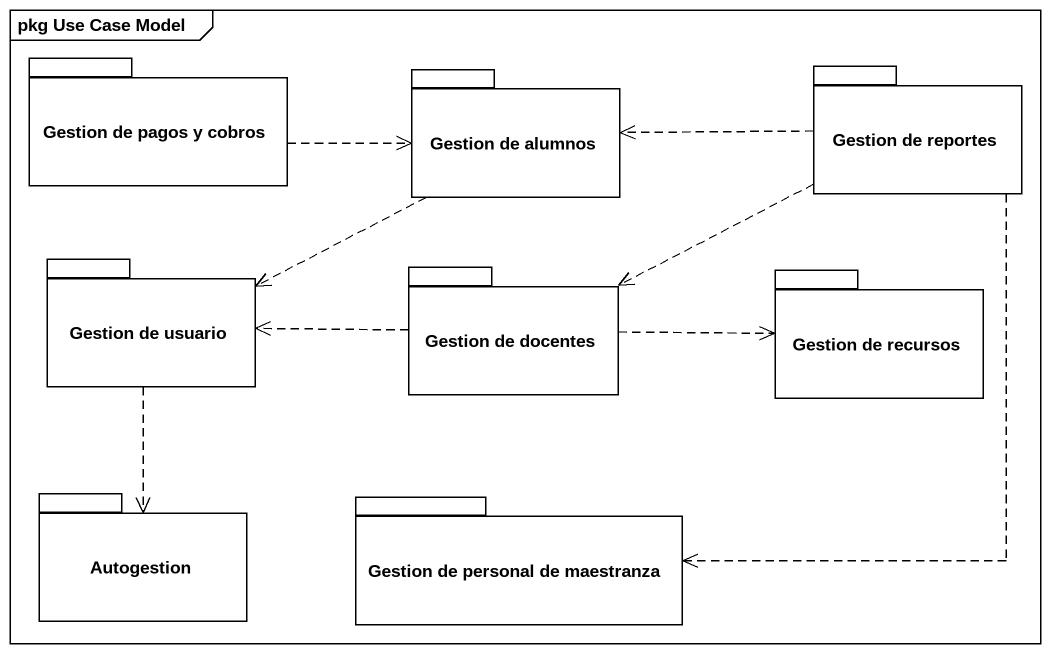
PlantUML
@startuml
mainframe pkg Use Case Model
package "Gestion de pagos y cobros" as Gestion_de_pagos_y_cobros {
}
package "Gestion de alumnos" as Gestion_de_alumnos {
}
package "Gestion de reportes" as Gestion_de_reportes {
}
package "Gestion de usuario" as Gestion_de_usuario {
}
package "Gestion de docentes" as Gestion_de_docentes {
}
package "Gestion de recursos" as Gestion_de_recursos {
}
package Autogestion {
}
package "Gestion de personal de maestranza" as Gestion_de_personal_de {
}
Gestion_de_pagos_y_cobros .right.> Gestion_de_alumnos
Gestion_de_alumnos .left.> Gestion_de_usuario
Gestion_de_reportes .left.> Gestion_de_alumnos
Gestion_de_reportes .left.> Gestion_de_docentes
Gestion_de_reportes ..> Gestion_de_personal_de
Gestion_de_usuario ..> Autogestion
Gestion_de_docentes .left.> Gestion_de_usuario
Gestion_de_docentes .right.> Gestion_de_recursos
@enduml
